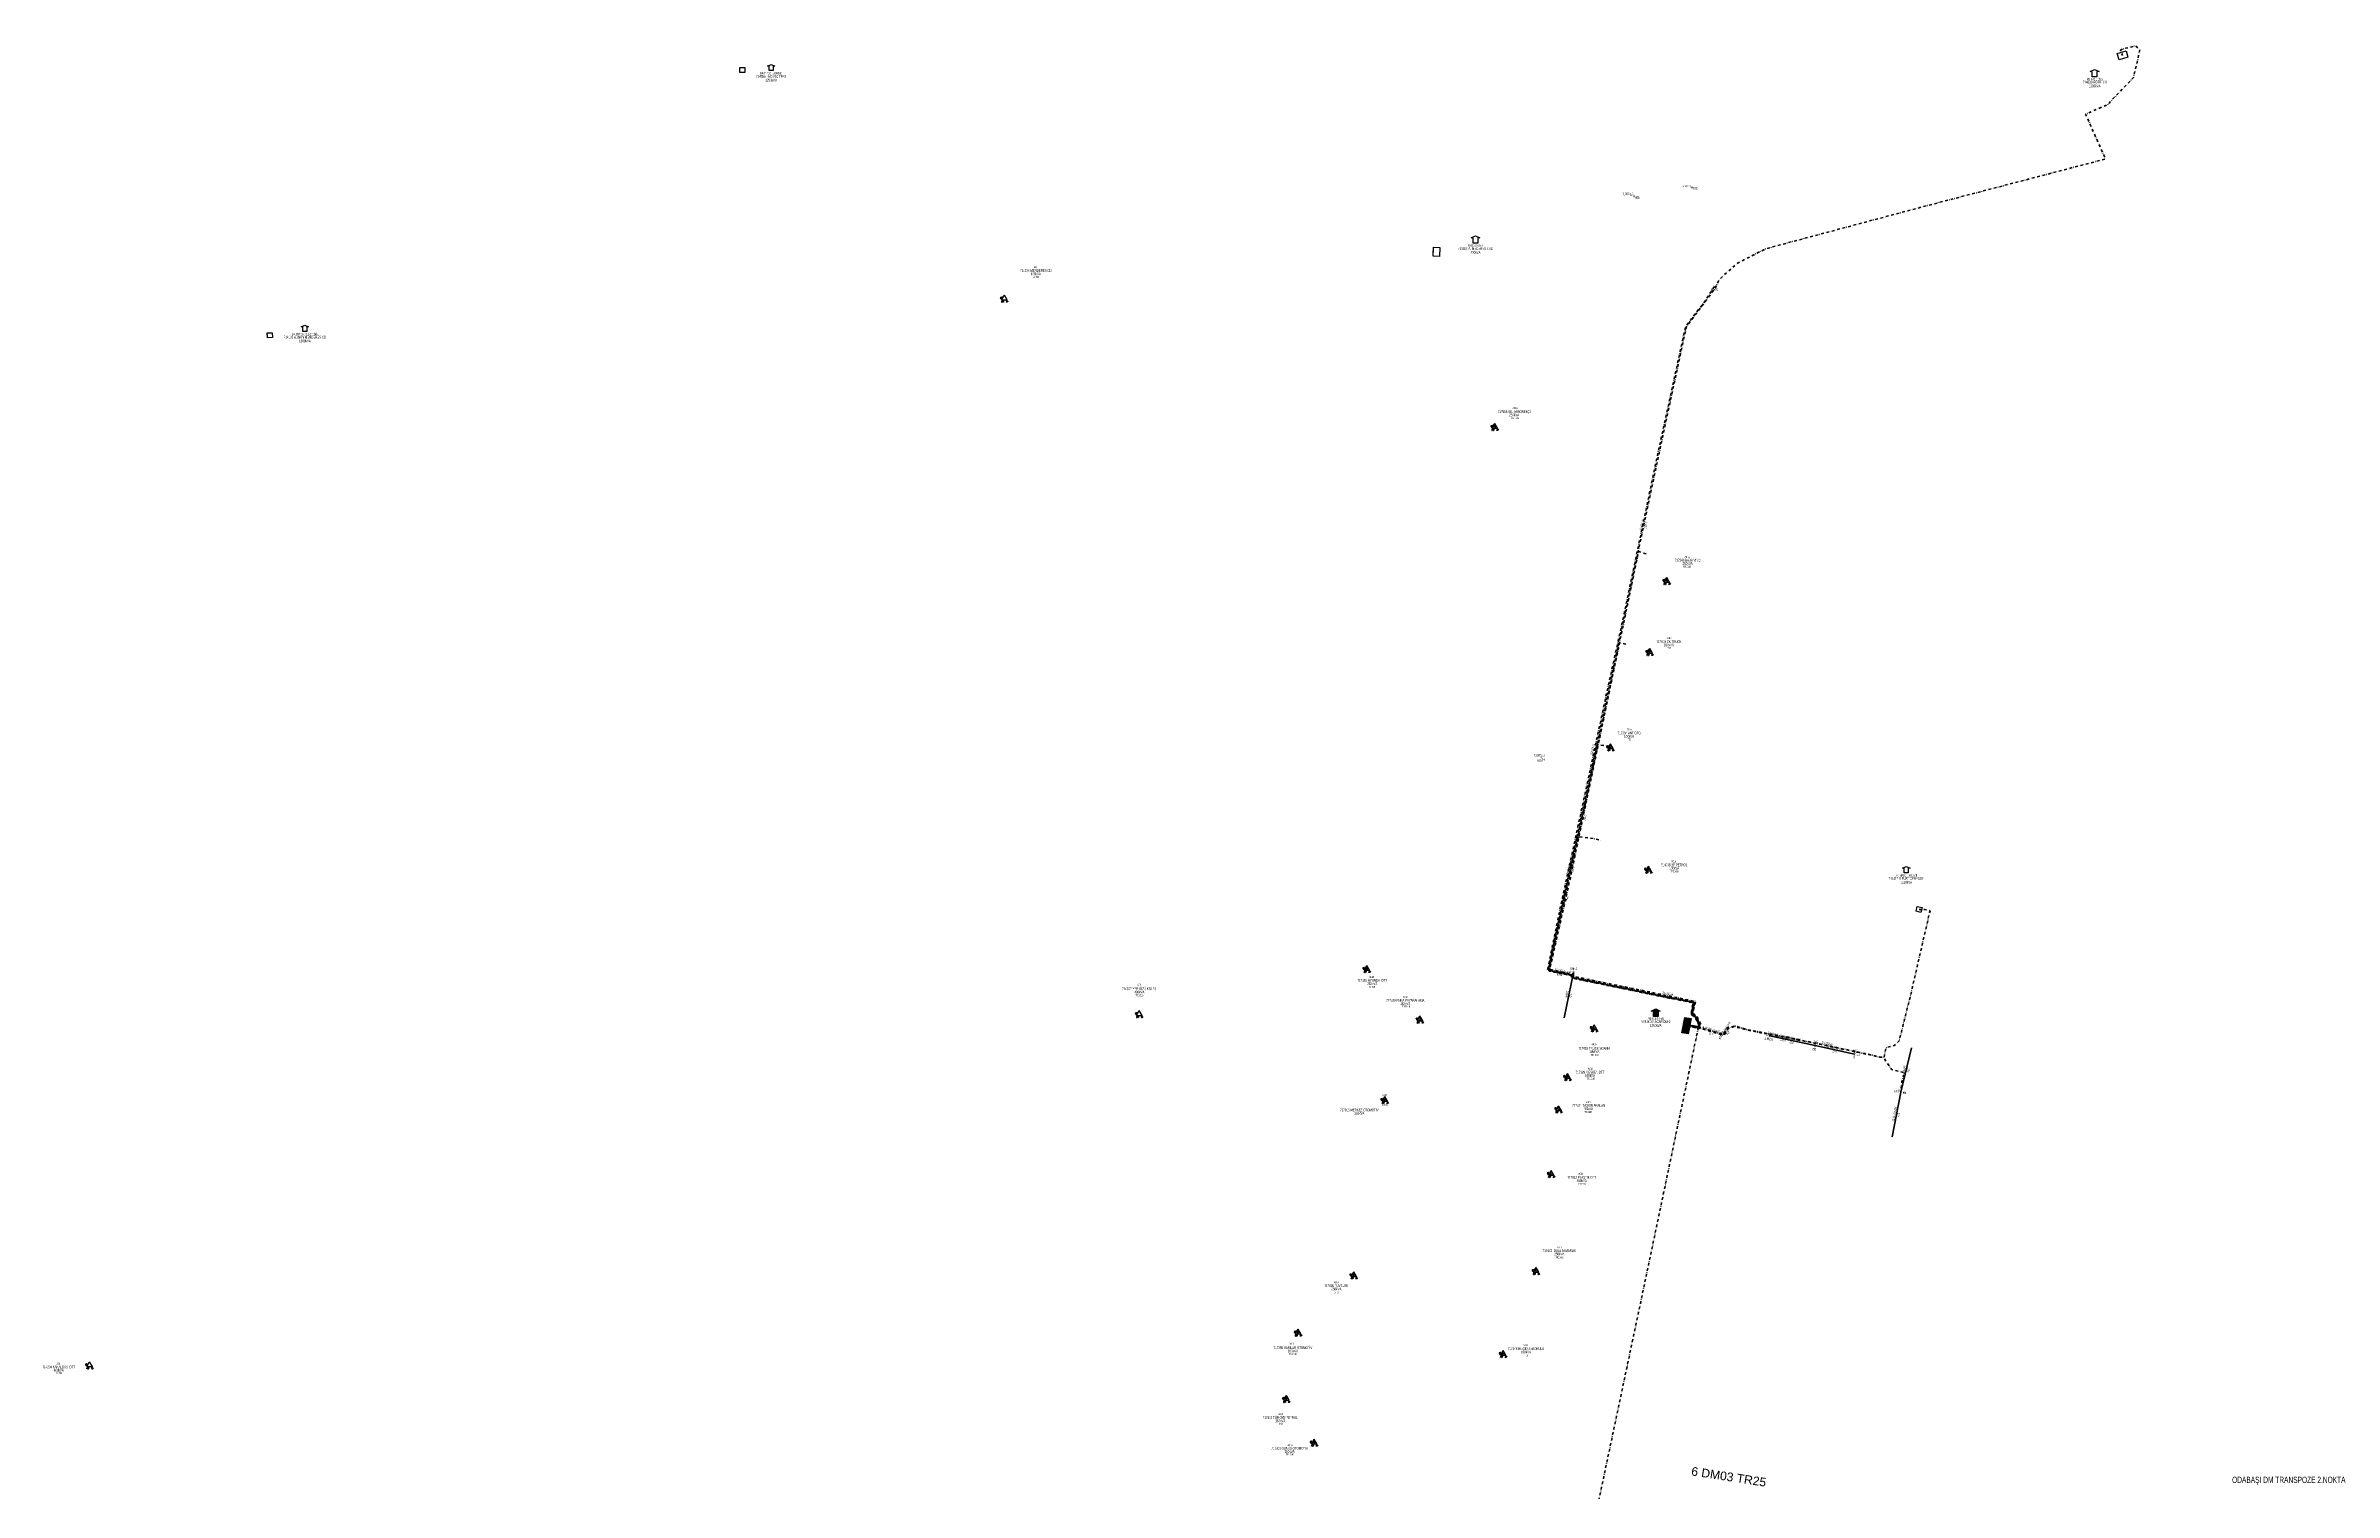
# Model space of a CAD drawing. Header units: millimetres. Extents: x 553786 to 559346, y 4090997 to 4099532.
# Drawn here: x 554549 to 556637, y 4094963 to 4096283 of the extents above; entities that cross this region are included whole.
import ezdxf
from ezdxf.enums import TextEntityAlignment as Align

# ---------------------------------------------------------------- set-up
doc = ezdxf.new("R2010")
doc.units = ezdxf.units.MM
doc.linetypes.add('DASHDOT', pattern=[5, 2.5, -1.25, 0, -1.25])
for name, color, linetype, lineweight in [('DIREK_AG_YENI', 108, 'Continuous', 25), ('DIREK_BOX_MEVCUT', 5, 'Continuous', 25), ('DIREK_ENH_YENI', 6, 'Continuous', 25), ('DIREK_OG_YENI', 10, 'Continuous', 25), ('HAT_AG_HAVAI_BYSK', 3, 'Continuous', 50), ('HAT_AG_HAVAI_YENI', 3, 'Continuous', 50), ('HAT_AG_YERALTI_YENI', 3, 'DASHDOT', 50), ('HAT_OG_HAVAI_BYSK', 1, 'Continuous', 70), ('HAT_OG_YERALTI_YENI', 1, 'DASHDOT', 70), ('KULLANICI', 1, 'Continuous', 25), ('NODE_OG_YENI', 5, 'Continuous', 25), ('TRAFO_MEVCUT', 5, 'Continuous', 30), ('TRAFO_TADILAT_BYSK', 5, 'Continuous', 30), ('TRAFO_YENI', 5, 'Continuous', 30)]:
    doc.layers.add(name, color=color, linetype=linetype, lineweight=lineweight)
doc.styles.add('Direk', font='B_CAD')
doc.styles.get("Standard").update_dxf_attribs({"font": 'Arial'})

# ---------------------------------------------------------------- blocks, each defined once
blk = doc.blocks.new('YENI_BINA_KARE')
blk.add_hatch(color=5).paths.add_polyline_path([(-2.25, -2.25), (2.25, -2.25), (2.25, 2.25), (-2.25, 2.25)])
at = {"layer": 'TRAFO_TADILAT_BYSK', "linetype": 'Continuous'}
for p, q in [((-2.25, -2.25), (-2.25, 2.25)), ((-2.25, 2.25), (2.25, 2.25)), ((0, 1.8), (0, 2.7)), ((2.25, 2.25), (2.25, -2.25)), ((2.25, -2.25), (-2.25, -2.25))]:
    blk.add_line(p, q, dxfattribs=at)
blk = doc.blocks.new('YENI_BETKOSK')
at = {"layer": 'TRAFO_YENI', "linetype": 'Continuous'}
for p, q in [((-3.4, 2), (0, 3.6)), ((-1.8, 2), (-3.4, 2)), ((-1.8, -2), (-1.8, 2)), ((0, 3.6), (3.4, 2)), ((3.4, 2), (1.8, 2)), ((1.8, 2), (1.8, -2)), ((1.8, -2), (-1.8, -2))]:
    blk.add_line(p, q, dxfattribs=at)
for points in [[(-3.4, 2), (-1.8, 2), (-1.8, 2.752941)], [(-1.8, 2.752941), (0, -2), (0, 3.6)], [(-1.8, -2), (-1.8, 2.752941), (0, -2)], [(0, -2), (0, 3.6), (1.8, -2)], [(0, 3.6), (1.8, -2), (1.8, 2.752941)], [(1.8, 2), (1.8, 2.752941), (3.4, 2)]]:
    blk.add_solid(points, dxfattribs=at)
blk = doc.blocks.new('MEV_BINA_KARE')
at = {"layer": 'TRAFO_MEVCUT', "linetype": 'Continuous'}
for p, q in [((-2.25, -2.25), (-2.25, 2.25)), ((-2.25, 2.25), (2.25, 2.25)), ((0, 1.8), (0, 2.7)), ((2.25, 2.25), (2.25, -2.25)), ((2.25, -2.25), (-2.25, -2.25))]:
    blk.add_line(p, q, dxfattribs=at)
blk = doc.blocks.new('MEV_BETKOSK')
at = {"layer": 'TRAFO_MEVCUT', "linetype": 'Continuous'}
for p, q in [((-3.4, 2), (0, 3.6)), ((-1.8, 2), (-3.4, 2)), ((-1.8, -2), (-1.8, 2)), ((0, 3.6), (3.4, 2)), ((3.4, 2), (1.8, 2)), ((1.8, 2), (1.8, -2)), ((1.8, -2), (-1.8, -2))]:
    blk.add_line(p, q, dxfattribs=at)
blk = doc.blocks.new('MEV_MOD')
at = {"layer": 'TRAFO_MEVCUT', "linetype": 'Continuous'}
for p, q in [((-3.4, 2), (0, 3.6)), ((-1.8, 2), (-3.4, 2)), ((-1.8, -2), (-1.8, 2)), ((0, 3.6), (3.4, 2)), ((3.4, 2), (1.8, 2)), ((1.8, 2), (1.8, -2)), ((1.8, -2), (-1.8, -2))]:
    blk.add_line(p, q, dxfattribs=at)
blk = doc.blocks.new('MEV_DIREK')
h = blk.add_hatch(color=32)
h.paths.add_polyline_path([(-2.1, 1), (-2.4, 1.1), (-3.3, -0.5), (-3.1, -0.7), (-2.7, 0.1), (-1.9, -0.4), (-1.8, -0.2), (-2.6, 0.2)])
h.paths.add_polyline_path([(-3.5, -0.2), (-3.3, -0.2), (-2.6, 1), (-2.7, 1.1)])
h.paths.add_polyline_path([(-3.5, 0.3), (-3.4, 0.2), (-3.1, 0.8), (-3.2, 0.9)])
h.paths.add_polyline_path([(-3.6, 0.8), (-3.7, 0.7), (-3.5, 0.6), (-3.5, 0.7)])
h.paths.add_polyline_path([(-1.5, -2.3), (-2.3, -2.3), (-2.5, -3.5), (-2.4, -3.5), (-2.2, -2.5), (-1.9, -2.5), (-2.1, -3.5), (-2, -3.5), (-1.8, -2.5), (-1.5, -2.5), (-1.7, -3.5), (-1.6, -3.5), (-1.4, -2.5), (-1.1, -2.5), (-1.3, -3.5), (-1.2, -3.5), (-1, -2.5), (-0.7, -2.5), (-0.9, -3.5), (-0.8, -3.5), (-0.6, -2.3), (-1.3, -2.3), (-1.3, -1.4), (-1.5, -1.4)])
at = {"layer": 'TRAFO_MEVCUT'}
for points in [[(2.4, -1.6), (2.1, -1.9), (2.1, -1.4), (1.9, -1.4), (2, -2.3), (2.2, -2), (2.3, -2.7), (2.1, -2.7), (2.4, -2.9), (2.4, -2.9), (2.6, -2.5), (2.4, -2.6)], [(2.4, -1.6), (2.1, -1.9), (2.1, -1.4), (1.9, -1.4), (2, -2.3), (2.2, -2), (2.3, -2.7), (2.1, -2.7), (2.4, -2.9), (2, -3.2), (2.2, -3.8), (2.3, -3.7), (2.1, -3.3), (2.3, -3.1), (2.4, -3.6), (2.5, -3.6), (2.3, -3.1), (2.5, -2.9), (2.7, -3.4), (2.7, -3.4), (2.6, -2.9), (2.7, -2.8), (2.9, -3.2), (3, -3.2), (2.8, -2.7), (3, -2.6), (3.1, -3.1), (3.2, -3), (3, -2.4), (2.4, -2.9), (2.6, -2.5), (2.4, -2.6)], [(3, -2.6), (3.1, -3.1), (3.2, -3), (3, -2.4), (2.4, -2.9), (2.6, -2.5), (2.4, -2.6), (2.4, -1.6), (2.1, -1.9), (2.1, -1.4), (1.9, -1.4), (2, -2.3), (2.2, -2), (2.3, -2.7), (2.1, -2.7), (2.4, -2.9), (2, -3.2), (2.2, -3.8), (2.3, -3.7), (2.1, -3.3), (2.3, -3.1), (2.4, -3.6), (2.5, -3.6), (2.3, -3.1), (2.5, -2.9), (2.7, -3.4), (2.7, -3.4), (2.6, -2.9), (2.7, -2.8), (2.9, -3.2), (3, -3.2), (2.8, -2.7)]]:
    blk.add_hatch(color=32, dxfattribs=at).paths.add_polyline_path(points)
at = {"layer": 'TRAFO_MEVCUT', "linetype": 'Continuous'}
for p, q in [((-2.5, -1.4), (0, 2.9)), ((2.5, -1.4), (0, 2.9)), ((-2.5, -1.4), (2.5, -1.4))]:
    blk.add_line(p, q, dxfattribs=at)
at = {"layer": 'TRAFO_MEVCUT', "color": 32, "flags": 128}
blk.add_lwpolyline([(1.9, -1.4), (2.1, -1.4), (2.1, -1.9), (2.4, -1.6), (2.4, -2.6), (2.6, -2.5), (2.4, -2.9), (3, -2.4), (3.2, -3), (3.1, -3.1), (3, -2.6), (2.8, -2.7), (3, -3.2), (2.9, -3.2), (2.7, -2.8), (2.6, -2.9), (2.7, -3.4), (2.7, -3.4), (2.5, -2.9), (2.3, -3.1), (2.5, -3.6), (2.4, -3.6), (2.3, -3.1), (2.1, -3.3), (2.3, -3.7), (2.2, -3.8), (2, -3.2), (2.4, -2.9), (2.1, -2.7), (2.3, -2.7), (2.2, -2), (2, -2.3), (1.9, -1.4)], dxfattribs=at)
at = {"layer": 'TRAFO_TADILAT_BYSK', "color": 32, "flags": 128}
for points in [[(-3.5, 0.6), (-3.5, 0.7), (-3.6, 0.8), (-3.7, 0.7), (-3.5, 0.6)], [(-3.3, -0.2), (-2.6, 1), (-2.7, 1.1), (-3.5, -0.2), (-3.3, -0.2)], [(-3.4, 0.2), (-3.1, 0.8), (-3.2, 0.9), (-3.5, 0.3), (-3.4, 0.2)], [(-1.8, -0.2), (-2.6, 0.2), (-2.1, 1), (-2.4, 1.1), (-3.3, -0.5), (-3.1, -0.7), (-2.7, 0.1), (-1.9, -0.4), (-1.8, -0.2)], [(-1.3, -1.4), (-1.5, -1.4), (-1.5, -2.3), (-2.3, -2.3), (-2.5, -3.5), (-2.4, -3.5), (-2.2, -2.5), (-1.9, -2.5), (-2.1, -3.5), (-2, -3.5), (-1.8, -2.5), (-1.5, -2.5), (-1.7, -3.5), (-1.6, -3.5), (-1.4, -2.5), (-1.1, -2.5), (-1.3, -3.5), (-1.2, -3.5), (-1, -2.5), (-0.7, -2.5), (-0.9, -3.5), (-0.8, -3.5), (-0.6, -2.3), (-1.3, -2.3), (-1.3, -1.4)]]:
    blk.add_lwpolyline(points, dxfattribs=at)
blk = doc.blocks.new('MEV_DIREK_OZEL')
h = blk.add_hatch(color=32)
h.paths.add_polyline_path([(-2.1, 1), (-2.3, 1.1), (-3.3, -0.5), (-3.1, -0.6), (-2.6, 0.1), (-1.9, -0.4), (-1.8, -0.2), (-2.5, 0.3)])
h.paths.add_polyline_path([(-3.4, -0.1), (-3.3, -0.2), (-2.6, 1), (-2.7, 1.1)])
h.paths.add_polyline_path([(-3.5, 0.3), (-3.4, 0.2), (-3, 0.8), (-3.2, 0.9)])
h.paths.add_polyline_path([(-3.6, 0.8), (-3.6, 0.7), (-3.5, 0.6), (-3.4, 0.8)])
h.paths.add_polyline_path([(-1.5, -2.3), (-2.2, -2.3), (-2.5, -3.5), (-2.4, -3.5), (-2.2, -2.5), (-1.9, -2.5), (-2.1, -3.5), (-2, -3.5), (-1.8, -2.5), (-1.5, -2.5), (-1.7, -3.5), (-1.6, -3.5), (-1.4, -2.5), (-1.1, -2.5), (-1.3, -3.5), (-1.2, -3.5), (-1, -2.5), (-0.7, -2.5), (-0.9, -3.5), (-0.8, -3.5), (-0.5, -2.3), (-1.3, -2.3), (-1.3, -1.4), (-1.5, -1.4)])
at = {"layer": 'TRAFO_MEVCUT'}
for points in [[(2.4, -1.6), (2.2, -1.9), (2.1, -1.4), (2, -1.4), (2.1, -2.3), (2.3, -2), (2.4, -2.7), (2.1, -2.7), (2.4, -2.9), (2.4, -2.9), (2.7, -2.5), (2.5, -2.6)], [(2.4, -1.6), (2.2, -1.9), (2.1, -1.4), (2, -1.4), (2.1, -2.3), (2.3, -2), (2.4, -2.7), (2.1, -2.7), (2.4, -2.9), (2, -3.2), (2.2, -3.8), (2.3, -3.7), (2.1, -3.3), (2.3, -3.1), (2.5, -3.6), (2.5, -3.6), (2.4, -3.1), (2.5, -2.9), (2.7, -3.4), (2.8, -3.4), (2.6, -2.9), (2.8, -2.8), (3, -3.2), (3, -3.2), (2.8, -2.7), (3, -2.6), (3.2, -3.1), (3.3, -3), (3, -2.4), (2.4, -2.9), (2.7, -2.5), (2.5, -2.6)], [(3, -2.6), (3.2, -3.1), (3.3, -3), (3, -2.4), (2.4, -2.9), (2.7, -2.5), (2.5, -2.6), (2.4, -1.6), (2.2, -1.9), (2.1, -1.4), (2, -1.4), (2.1, -2.3), (2.3, -2), (2.4, -2.7), (2.1, -2.7), (2.4, -2.9), (2, -3.2), (2.2, -3.8), (2.3, -3.7), (2.1, -3.3), (2.3, -3.1), (2.5, -3.6), (2.5, -3.6), (2.4, -3.1), (2.5, -2.9), (2.7, -3.4), (2.8, -3.4), (2.6, -2.9), (2.8, -2.8), (3, -3.2), (3, -3.2), (2.8, -2.7)]]:
    blk.add_hatch(color=32, dxfattribs=at).paths.add_polyline_path(points)
at = {"layer": 'TRAFO_MEVCUT', "linetype": 'Continuous'}
for p, q in [((-2.5, -1.4), (0, 2.9)), ((2.5, -1.4), (0, 2.9)), ((-2.5, -1.4), (2.5, -1.4))]:
    blk.add_line(p, q, dxfattribs=at)
at = {"layer": 'TRAFO_MEVCUT', "color": 32, "flags": 128}
blk.add_lwpolyline([(2, -1.4), (2.1, -1.4), (2.2, -1.9), (2.4, -1.6), (2.5, -2.6), (2.7, -2.5), (2.4, -2.9), (3, -2.4), (3.3, -3), (3.2, -3.1), (3, -2.6), (2.8, -2.7), (3, -3.2), (3, -3.2), (2.8, -2.8), (2.6, -2.9), (2.8, -3.4), (2.7, -3.4), (2.5, -2.9), (2.4, -3.1), (2.5, -3.6), (2.5, -3.6), (2.3, -3.1), (2.1, -3.3), (2.3, -3.7), (2.2, -3.8), (2, -3.2), (2.4, -2.9), (2.1, -2.7), (2.4, -2.7), (2.3, -2), (2.1, -2.3), (2, -1.4)], dxfattribs=at)
at = {"layer": 'TRAFO_MEVCUT', "linetype": 'Continuous'}
for centre, radius in [((0, 0), 0.804), ((-0.3, 1.3), 0.12), ((0.3, 1.3), 0.12)]:
    blk.add_circle(centre, radius, dxfattribs=at)
at = {"layer": 'TRAFO_TADILAT_BYSK', "color": 32, "flags": 128}
for points in [[(-3.5, 0.6), (-3.4, 0.8), (-3.6, 0.8), (-3.6, 0.7), (-3.5, 0.6)], [(-3.4, 0.2), (-3, 0.8), (-3.2, 0.9), (-3.5, 0.3), (-3.4, 0.2)], [(-3.3, -0.2), (-2.6, 1), (-2.7, 1.1), (-3.4, -0.1), (-3.3, -0.2)], [(-1.8, -0.2), (-2.5, 0.3), (-2.1, 1), (-2.3, 1.1), (-3.3, -0.5), (-3.1, -0.6), (-2.6, 0.1), (-1.9, -0.4), (-1.8, -0.2)], [(-1.3, -1.4), (-1.5, -1.4), (-1.5, -2.3), (-2.2, -2.3), (-2.5, -3.5), (-2.4, -3.5), (-2.2, -2.5), (-1.9, -2.5), (-2.1, -3.5), (-2, -3.5), (-1.8, -2.5), (-1.5, -2.5), (-1.7, -3.5), (-1.6, -3.5), (-1.4, -2.5), (-1.1, -2.5), (-1.3, -3.5), (-1.2, -3.5), (-1, -2.5), (-0.7, -2.5), (-0.9, -3.5), (-0.8, -3.5), (-0.5, -2.3), (-1.3, -2.3), (-1.3, -1.4)]]:
    blk.add_lwpolyline(points, dxfattribs=at)

msp = doc.modelspace()

# ---------------------------------------------------------------- linework, layer by layer
at = {"layer": 'HAT_AG_HAVAI_BYSK'}
msp.add_line((556251.73, 4095368.36), (556242.05, 4095328.1), dxfattribs=at)
at = {"layer": 'HAT_AG_HAVAI_YENI'}
for p, q in [((556122.401906, 4095379.381612), (556163.737086, 4095370.596896)), ((556163.737086, 4095370.596896), (556199.842291, 4095362.7051))]:
    msp.add_line(p, q, dxfattribs=at)
at = {"layer": 'HAT_AG_YERALTI_YENI', "flags": 128}
for points in [[(556046.433, 4095388.657), (556058.435759, 4095386.303128), (556080.391974, 4095379.805149), (556083.825707, 4095383.747584), (556084.424709, 4095383.557071)], [(556046.433, 4095388.657), (556051.131563, 4095388.014687), (556061.532876, 4095386.038437), (556080.879318, 4095380.213702), (556084.311752, 4095385.726398), (556089.824448, 4095387.80666), (556113.955494, 4095382.189951), (556121.964506, 4095380.941794), (556122.401906, 4095379.381612)]]:
    msp.add_lwpolyline(points, dxfattribs=at)
at = {"layer": 'HAT_OG_HAVAI_BYSK'}
for p, q in [((555934.72, 4095395.93), (555943.282, 4095437.174)), ((556234.09, 4095287.05), (556242.05, 4095328.1))]:
    msp.add_line(p, q, dxfattribs=at)
at = {"layer": 'HAT_OG_YERALTI_YENI', "flags": 128}
for points in [[(556046.433, 4095388.657), (556049.150503, 4095388.350619), (556058.552347, 4095386.101818), (556058.792111, 4095389.801035), (556055.743682, 4095396.719941), (556051.975961, 4095399.597109), (556054.226147, 4095410.347513), (555944.191728, 4095433.085525), (555942.626493, 4095435.629031), (555920.304312, 4095440.320783), (555944.891878, 4095553.758872), (555989.012629, 4095758.741687), (556026.045827, 4095932.273412), (556046.444737, 4096026.772984), (556072.298755, 4096060.935222), (556076.266624, 4096069.532273), (556093.130071, 4096084.577112), (556118.899157, 4096097.609608), (556265.347651, 4096136.755295), (556428.795253, 4096179.504237), (556410.609183, 4096220.340229), (556430.591359, 4096229.080889), (556454.233249, 4096253.714747), (556460.185054, 4096279.175245), (556456.051856, 4096282.812458), (556446.958821, 4096280.497868), (556442.494968, 4096279.009917), (556444.393, 4096274.027)], [(556071.956455, 4096063.116814), (556063.136695, 4096049.430966), (556045.589086, 4096026.475404), (556019.717776, 4095907.901957), (555988.652288, 4095760.16918), (555973.452633, 4095691.425437), (555951.480442, 4095589.135767), (555930.16348, 4095490.827867), (555919.781051, 4095439.862939), (555942.116639, 4095435.280852), (555943.54642, 4095432.647044), (556032.542131, 4095414.072141), (556053.612597, 4095410.083803), (556051.580802, 4095399.322815), (556055.418637, 4095396.538504), (556058.2782, 4095389.765854), (556058.127696, 4095386.831039), (556051.355047, 4095388.26082), (556046.433, 4095388.657)], [(556009.68, 4095819.14), (556002.752439, 4095821.397667), (555984.400423, 4095733.16604), (555963.62047, 4095633.921782), (555940.561804, 4095523.725994), (555921.336197, 4095438.242391), (555940.841938, 4095434.441894), (555942.756625, 4095431.859293), (556013.713445, 4095417.22087), (556052.511704, 4095409.482823), (556050.442389, 4095399.009658), (556054.516149, 4095396.35462), (556057.554947, 4095389.305271), (556057.554947, 4095387.440665), (556051.535511, 4095388.737782), (556046.433, 4095388.657)], [(555991.11, 4095736.78), (555985.081139, 4095738.287236), (555975.155459, 4095691.019925), (555965.111144, 4095643.644841), (555947.325932, 4095558.788645), (555923.59496, 4095450.999944), (555920.993802, 4095438.721758), (555933.519093, 4095436.22886), (555940.741915, 4095434.783304), (555942.928774, 4095432.201229), (555949.752828, 4095430.725758), (555992.158806, 4095421.850945), (556042.822912, 4095411.63406), (556052.735808, 4095409.714804), (556050.680688, 4095399.22842), (556054.632843, 4095396.488259), (556057.74068, 4095389.198503), (556057.714333, 4095387.301468), (556051.628014, 4095388.53981), (556046.433, 4095388.657)], [(556046.433, 4095388.657), (556051.455903, 4095388.498473), (556057.884742, 4095387.102045), (556057.911089, 4095389.815858), (556054.802531, 4095396.478309), (556051.03481, 4095399.192122), (556052.972297, 4095409.868199), (556018.932969, 4095416.569246), (555956.008428, 4095429.540534), (555942.763988, 4095432.484461), (555941.085639, 4095434.882101), (555920.851287, 4095438.888381), (555923.591448, 4095453.137216), (555958.061617, 4095610.575655), (555964.902623, 4095645.041015), (555975.495742, 4095643.593867), (555977.108108, 4095642.861918)], [(556046.433, 4095388.657), (556051.278057, 4095388.423196), (556058.025703, 4095387.018863), (556058.196963, 4095389.553512), (556054.977274, 4095396.540922), (556051.248125, 4095399.240621), (556053.303245, 4095409.995752), (556024.541313, 4095415.607628), (555943.814619, 4095432.278727), (555942.444539, 4095433.237783), (555941.485482, 4095434.984636), (555920.692753, 4095439.181004), (555924.165907, 4095457.067746), (555946.887955, 4095561.200459), (555963.496755, 4095559.018606), (555968.63, 4095557.67)], [(556046.433, 4095388.657), (556051.18085, 4095388.731956), (556058.38176, 4095387.070208), (556080.292218, 4095380.730946), (556083.800353, 4095386.824023), (556090.570439, 4095388.362679), (556101.543934, 4095385.119443), (556122.185593, 4095381.142609), (556138.045584, 4095378.112641), (556211.164567, 4095362.874457), (556226.523735, 4095359.331524), (556228.607577, 4095368.51449), (556236.048516, 4095370.514742), (556240.609092, 4095374.915298), (556252.201643, 4095422.020352), (556258.438521, 4095449.211089), (556268.673003, 4095493.512006), (556264.032417, 4095494.552137), (556258.684142, 4095494.658008)], [(555943.282, 4095437.174), (555943.476979, 4095435.097074), (555944.926103, 4095433.331778), (556003.608457, 4095421.313743), (556054.963847, 4095410.713705), (556052.254787, 4095400.027969), (556056.308987, 4095396.80547), (556059.158754, 4095390.170855), (556058.802533, 4095386.029788), (556053.503747, 4095387.142978), (556049.941538, 4095387.721837), (556046.433, 4095388.657)], [(556046.433, 4095388.657), (556057.117404, 4095386.153253), (556006.145346, 4095143.377281), (555963.112156, 4094939.763239), (555984.889998, 4094935.463567), (555964.635037, 4094831.981961), (555952.842646, 4094761.525005), (555953.057288, 4094754.807581), (555947.849086, 4094679.958535), (555944.061115, 4094627.275767), (555941.718225, 4094595.031081), (555977.028484, 4094590.955161), (555992.476588, 4094588.247127), (556004.0472, 4094586.63155), (556010.168728, 4094585.383555), (556015.919432, 4094584.810656), (556025.970769, 4094583.390358), (556031.943303, 4094582.188568), (556033.956507, 4094590.630579), (556034.022, 4094593.051)], [(556046.433, 4095388.657), (556051.208539, 4095388.166244), (556058.830803, 4095386.65126), (556080.371985, 4095380.686009), (556083.686154, 4095386.449744), (556090.086962, 4095388.111492), (556100.637702, 4095384.911326), (556169.443749, 4095371.462868), (556226.330931, 4095359.221322), (556233.507827, 4095348.708855), (556245.249146, 4095345.704296), (556243.027655, 4095337.401018), (556242.342535, 4095329.954998), (556242.05, 4095328.1)]]:
    msp.add_lwpolyline(points, dxfattribs=at)

# ---------------------------------------------------------------- block references
at = {"layer": 'TRAFO_MEVCUT'}
for name, p in [('MEV_BETKOSK', (555211.244082, 4096262.195851)), ('MEV_DIREK', (555424.077571, 4096052.394476)), ('MEV_BETKOSK', (554785.899625, 4096024.184097)), ('MEV_DIREK_OZEL', (555871.513667, 4095935.312654)), ('MEV_DIREK_OZEL', (556028.43927, 4095794.711886)), ('MEV_DIREK_OZEL', (556012.888633, 4095729.992137)), ('MEV_DIREK_OZEL', (555977.108108, 4095642.861918)), ('MEV_DIREK_OZEL', (556011.771693, 4095531.293544)), ('MEV_BETKOSK', (556247.009844, 4095530.23872)), ('MEV_DIREK_OZEL', (555754.784895, 4095440.658465)), ('MEV_DIREK', (555547.236227, 4095399.453422)), ('MEV_DIREK_OZEL', (555803.288833, 4095394.565873)), ('MEV_DIREK_OZEL', (555962.239992, 4095386.653589)), ('MEV_DIREK_OZEL', (555937.932846, 4095342.083929)), ('MEV_DIREK_OZEL', (555771.228483, 4095321.050525)), ('MEV_DIREK_OZEL', (555929.822869, 4095312.723876)), ('MEV_DIREK_OZEL', (555923.006464, 4095253.699974)), ('MEV_DIREK_OZEL', (555742.910413, 4095161.031157)), ('MEV_DIREK_OZEL', (555909.183456, 4095164.969277)), ('MEV_DIREK_OZEL', (555692.070758, 4095108.8781)), ('MEV_DIREK', (554589.472375, 4095078.943148)), ('MEV_DIREK_OZEL', (555879.186622, 4095089.411652)), ('MEV_DIREK_OZEL', (555681.367, 4095048.354)), ('MEV_DIREK_OZEL', (555706.723555, 4095008.342072))]:
    msp.add_blockref(name, p, dxfattribs=at)
at = {"layer": 'TRAFO_MEVCUT', "xscale": 1.85, "yscale": 1.3, "zscale": 1.85}
for p, rotation in [((556444.393, 4096274.027), 17.064394), ((555818.378532, 4096094.787761), 87.776039)]:
    msp.add_blockref('MEV_BINA_KARE', p, dxfattribs=dict(at, rotation=rotation))
at = {"layer": 'TRAFO_MEVCUT'}
for p, rotation in [((555184.986682, 4096260.637193), 90.806929), ((554753.9345, 4096018.593155), 93.17983), ((556258.684142, 4095494.658008), 256.504267)]:
    msp.add_blockref('MEV_BINA_KARE', p, dxfattribs=dict(at, rotation=rotation))
at = {"layer": 'TRAFO_MEVCUT', "xscale": 1.199999999999999, "yscale": 1.199999999999999, "zscale": 1.199999999999999}
for name, p in [('MEV_BETKOSK', (556418.834813, 4096256.881633)), ('MEV_MOD', (555853.953506, 4096105.012103))]:
    msp.add_blockref(name, p, dxfattribs=at)
at = {"layer": 'TRAFO_YENI', "xscale": 1.199999999999999, "yscale": 1.199999999999999}
msp.add_blockref('YENI_BETKOSK', (556018.407582, 4095399.547227), dxfattribs=at)
at = {"layer": 'TRAFO_YENI', "xscale": 3.153116999999998, "yscale": 1.3, "rotation": 259.382723}
msp.add_blockref('YENI_BINA_KARE', (556046.433, 4095388.657), dxfattribs=at)

# ---------------------------------------------------------------- texts
at = {"layer": 'DIREK_AG_YENI', "width": 0.53}
for s, p in [('G-K1', (556119.854313, 4095376.665723)), ('C01', (556123.449515, 4095376.042074)), ('C02', (556162.999603, 4095367.175476)), ('G-K2', (556164.493077, 4095374.104176)), ('C03', (556200.589668, 4095366.124373)), ('G-K1', (556203.721011, 4095361.857298))]:
    msp.add_text(s, height=2.05, dxfattribs=at).set_placement(p, align=Align.MIDDLE_CENTER)
at = {"layer": 'DIREK_AG_YENI', "color": 32, "style": 'Direk'}
for s, rotation, p in [('4', 256.246163, (556119.682193, 4095380.047315)), ('4', 167.836058, (556164.327073, 4095373.334033)), ('5', 190.170329, (556199.347881, 4095365.461104)), ('4', 122.67033, (556202.199304, 4095364.216552))]:
    msp.add_text(s, height=2, rotation=rotation, dxfattribs=at).set_placement(p, align=Align.MIDDLE_CENTER)
at = {"layer": 'DIREK_AG_YENI', "color": 4, "style": 'Direk'}
for p in [(556120.691536, 4095377.558254), (556163.210312, 4095368.153025), (556199.308451, 4095360.262762)]:
    msp.add_text('q', height=2, dxfattribs=at).set_placement(p, align=Align.MIDDLE_CENTER)
at = {"layer": 'DIREK_AG_YENI', "style": 'Direk'}
for rotation, p in [(351.349322, (556122.401906, 4095379.381612)), (350.755248, (556163.737086, 4095370.596896))]:
    msp.add_text('2', height=2.5, rotation=rotation, dxfattribs=at).set_placement(p, align=Align.MIDDLE_CENTER)
msp.add_text('2', height=2.5, dxfattribs=at).set_placement((556199.842291, 4095362.7051), align=Align.MIDDLE_CENTER)
at = {"layer": 'DIREK_BOX_MEVCUT', "linetype": 'ByBlock', "width": 0.53}
for s, p in [('T_GBOX_3', (555993.015377, 4096147.691302)), ('C01b', (556002.012512, 4096144.278764)), ('T_GBOX_3', (556045.418987, 4096154.817601)), ('D01b', (556054.94762, 4096152.791888)), ('T_GBOX_3', (555912.355448, 4095635.388605)), ('D02b', (555912.869869, 4095630.530449))]:
    msp.add_text(s, height=2.05, dxfattribs=at).set_placement(p, align=Align.MIDDLE_CENTER)
at = {"layer": 'DIREK_BOX_MEVCUT', "color": 32, "style": 'Direk'}
for s, rotation, p in [('4', 249.228681, (555996.121991, 4096146.512989)), ('5', 429.228681, (556001.358009, 4096144.527011)), ('5', 286.252555, (555913.541895, 4095630.726359)), ('4', 224.970043, (555914.251136, 4095633.490934))]:
    msp.add_text(s, height=2, rotation=rotation, dxfattribs=at).set_placement(p, align=Align.MIDDLE_CENTER)
at = {"layer": 'DIREK_BOX_MEVCUT', "linetype": 'ByBlock', "style": 'Direk', "width": 0.8}
for p in [(555998.74, 4096145.52), (556051.52, 4096153.5), (555916.23, 4095631.51)]:
    msp.add_text('H', height=2.25, dxfattribs=at).set_placement(p, align=Align.MIDDLE_CENTER)
at = {"layer": 'DIREK_ENH_YENI', "width": 0.53}
for s, p in [('O-01', (555939.811585, 4095437.628114)), ('G-N-12', (555943.478539, 4095440.708985))]:
    msp.add_text(s, height=2.05, dxfattribs=at).set_placement(p, align=Align.MIDDLE_CENTER)
at = {"layer": 'DIREK_ENH_YENI', "style": 'Direk'}
msp.add_text('8', height=2.5, rotation=346.865978, dxfattribs=at).set_placement((555943.282, 4095437.174), align=Align.MIDDLE_CENTER)
at = {"layer": 'DIREK_ENH_YENI', "color": 32, "style": 'Direk'}
msp.add_text('4', height=2, rotation=176.817733, dxfattribs=at).set_placement((555943.437435, 4095439.969682), align=Align.MIDDLE_CENTER)
at = {"layer": 'DIREK_OG_YENI', "linetype": 'ByBlock', "width": 0.53}
for s, p in [("G-K2''", (556238.283666, 4095328.761932)), ('B01', (556245.470351, 4095327.357574))]:
    msp.add_text(s, height=2.05, dxfattribs=at).set_placement(p, align=Align.MIDDLE_CENTER)
at = {"layer": 'DIREK_OG_YENI', "color": 4, "style": 'Direk'}
msp.add_text('q', height=2, dxfattribs=at).set_placement((556240.282233, 4095329.867767), align=Align.MIDDLE_CENTER)
at = {"layer": 'DIREK_OG_YENI', "linetype": 'ByBlock', "style": 'Direk'}
msp.add_text('8', height=2.5, rotation=348.105077, dxfattribs=at).set_placement((556242.05, 4095328.1), align=Align.MIDDLE_CENTER)
at = {"layer": 'DIREK_OG_YENI', "color": 32, "linetype": 'ByBlock', "style": 'Direk'}
msp.add_text('4', height=2, rotation=437.753281, dxfattribs=at).set_placement((556244.786281, 4095327.506059), align=Align.MIDDLE_CENTER)
at = {"layer": 'HAT_AG_HAVAI_BYSK', "lineweight": 30, "width": 0.53}
msp.add_text('[3A+2P]', height=2.05, rotation=436.480586, dxfattribs=at).set_placement((556246.063553, 4095348.428709), align=Align.CENTER)
msp.add_text('41.0', height=2.05, rotation=436.480586, dxfattribs=at).set_placement((556247.716447, 4095348.031291), align=Align.TOP_CENTER)
at = {"layer": 'HAT_AG_HAVAI_YENI', "lineweight": 30, "width": 0.53}
for rotation, p in [(348.104049, (556142.875924, 4095375.860149)), (347.670329, (556181.971195, 4095367.481393))]:
    msp.add_text('3x70/16+95_AER', height=2.05, rotation=rotation, dxfattribs=at).set_placement(p, align=Align.CENTER)
for s, rotation, p in [('42.0', 348.104049, (556142.525495, 4095374.196659)), ('37.0', 347.670329, (556181.608183, 4095365.820603))]:
    msp.add_text(s, height=2.05, rotation=rotation, dxfattribs=at).set_placement(p, align=Align.TOP_CENTER)
at = {"layer": 'HAT_AG_YERALTI_YENI', "lineweight": 30, "width": 0.53}
for rotation, p in [(343.513793, (556069.655083, 4095383.869193)), (58.091893, (556081.873973, 4095383.419325))]:
    msp.add_text('3x240/120-Al+4x16-Al', height=2.05, rotation=rotation, dxfattribs=at).set_placement(p, align=Align.CENTER)
for s, rotation, p in [('52.0', 343.513793, (556069.17265, 4095382.239084)), ('93.0', 58.091893, (556083.317097, 4095382.520775))]:
    msp.add_text(s, height=2.05, rotation=rotation, dxfattribs=at).set_placement(p, align=Align.TOP_CENTER)
at = {"layer": 'HAT_OG_HAVAI_BYSK', "lineweight": 30, "width": 0.53}
for s, rotation, p in [('[3xSW]', 438.272298, (555938.168757, 4095416.724784)), ('[3x3/0]+[3A+2P]', 439.025975, (556237.235543, 4095307.736809))]:
    msp.add_text(s, height=2.05, rotation=rotation, dxfattribs=at).set_placement(p, align=Align.CENTER)
for rotation, p in [(438.272298, (555939.833269, 4095416.379241)), (439.025975, (556238.904457, 4095307.413191))]:
    msp.add_text('42.0', height=2.05, rotation=rotation, dxfattribs=at).set_placement(p, align=Align.TOP_CENTER)
at = {"layer": 'HAT_OG_YERALTI_YENI', "lineweight": 30, "width": 0.53}
for s, rotation, p in [('3(1x400)-AL', 77.953289, (556006.697947, 4095845.684952)), ('3(1x150)-AL', 437.876875, (555961.635494, 4095640.459113)), ('3(1x150)-AL', 438.181286, (555951.259156, 4095578.997981)), ('3(1x150)-AL', 77.650317, (555939.996201, 4095532.038231)), ('3(1x150)-AL', 437.58373, (555934.630326, 4095505.077055)), ('3(1x150)-AL', 348.589887, (555931.257274, 4095437.916021)), ('3(1x150)-AL', 348.337611, (556029.457975, 4095416.846176)), ('3(1x150)-AL+3x240/120-Al+4x16-Al', 347.150995, (556135.238458, 4095377.890931)), ('3(1x150)-AL', 348.227909, (556174.778492, 4095371.325671))]:
    msp.add_text(s, height=2.05, rotation=rotation, dxfattribs=at).set_placement(p, align=Align.CENTER)
for s, rotation, p in [('1353.0', 77.953289, (556008.360509, 4095845.330146)), ('821.0', 437.876875, (555963.297581, 4095640.102091)), ('584.0', 438.181286, (555952.923117, 4095578.649794)), ('397.0', 77.650317, (555941.656864, 4095531.67464)), ('499.0', 437.58373, (555936.290566, 4095504.711534)), ('335.0', 348.589887, (555930.920962, 4095436.249619)), ('171.0', 348.337611, (556029.114329, 4095415.181272)), ('243.0', 347.150995, (556134.860408, 4095376.233499)), ('343.0', 348.227909, (556174.431659, 4095369.661427))]:
    msp.add_text(s, height=2.05, rotation=rotation, dxfattribs=at).set_placement(p, align=Align.TOP_CENTER)
at = {"layer": 'KULLANICI'}
msp.add_text('6 DM03 TR25', height=7.9287, rotation=351.253619, dxfattribs=at).set_placement((556085.0693, 4094977.0426), align=Align.MIDDLE_CENTER)
at = {"layer": 'NODE_OG_YENI', "width": 0.6}
msp.add_text('O-N75', height=2.1, dxfattribs=at).set_placement((556071.956455, 4096061.116814), align=Align.TOP_CENTER)
at = {"layer": 'NODE_OG_YENI', "style": 'Direk'}
msp.add_text('M', height=1.4, dxfattribs=at).set_placement((556071.956455, 4096063.116814), align=Align.MIDDLE_CENTER)
at = {"layer": 'TRAFO_MEVCUT', "width": 0.6}
for s, height, p in [('714359 - 6 DM10 TR43', 2.5, (555211.244082, 4096253.695851)), ('714359 - 6 DM10 TR43', 2.5, (555211.244082, 4096253.695851)), ('BK-TIP1C_1600(hd)', 2.1, (555211.244082, 4096256.695851)), ('BK-TIP1C_1600(hd)', 2.1, (555211.244082, 4096256.695851)), ('1250kVA', 2.5, (555211.244082, 4096250.195851)), ('1250kVA', 2.5, (555211.244082, 4096250.195851)), ('714330 ACAR DM', 2.5, (556418.834813, 4096248.381633)), ('714330 ACAR DM', 2.5, (556418.834813, 4096248.381633)), ('PB-A12-1-(hd)', 2.1, (556418.834813, 4096251.381633)), ('PB-A12-1-(hd)', 2.1, (556418.834813, 4096251.381633)), ('1000kVA', 2.5, (556418.834813, 4096244.881633)), ('1000kVA', 2.5, (556418.834813, 4096244.881633)), ('713020 A. MEDERES CAD', 2.5, (555853.953506, 4096096.512103)), ('713020 A. MEDERES CAD', 2.5, (555853.953506, 4096096.512103)), ('MOD-5B-(hd)', 2.1, (555853.953506, 4096099.512103)), ('MOD-5B-(hd)', 2.1, (555853.953506, 4096099.512103)), ('714206 MENDERES CD', 2.5, (555452.782368, 4096076.473155)), ('714206 MENDERES CD', 2.5, (555452.782368, 4096076.473155)), ('400kVA', 2.5, (555452.782368, 4096073.473155)), ('400kVA', 2.5, (555452.782368, 4096073.473155)), ('A01', 1.8, (555452.719696, 4096079.929913)), ('A01', 1.8, (555452.719696, 4096079.929913)), ('400kVA', 2.5, (555853.953506, 4096093.012103)), ('400kVA', 2.5, (555853.953506, 4096093.012103)), ('714103 ADNAN MENDERES CD', 2.5, (554785.899625, 4096015.684097)), ('714103 ADNAN MENDERES CD', 2.5, (554785.899625, 4096015.684097)), ('BK-TIP 2H(725)/2T (hd)', 2.1, (554785.899625, 4096018.684097)), ('BK-TIP 2H(725)/2T (hd)', 2.1, (554785.899625, 4096018.684097)), ('1600kVA', 2.5, (554785.899625, 4096012.184097)), ('1600kVA', 2.5, (554785.899625, 4096012.184097)), ('717556 SELİM BÖREKÇİ', 2.5, (555889.213594, 4095947.672911)), ('717556 SELİM BÖREKÇİ', 2.5, (555889.213594, 4095947.672911)), ('A01ö', 1.8, (555890.03171, 4095951.345592)), ('A01ö', 1.8, (555890.03171, 4095951.345592)), ('250kVA', 2.5, (555889.213594, 4095944.672911)), ('250kVA', 2.5, (555889.213594, 4095944.672911)), ('717248 BABA VINC', 2.5, (556047.489672, 4095812.139623)), ('717248 BABA VINC', 2.5, (556047.489672, 4095812.139623)), ('250kVA', 2.5, (556047.489672, 4095809.139623)), ('250kVA', 2.5, (556047.489672, 4095809.139623)), ('A01ö', 1.8, (556046.924138, 4095815.328593)), ('A01ö', 1.8, (556046.924138, 4095815.328593)), ('A01ö', 1.8, (556030.669308, 4095741.46354)), ('A01ö', 1.8, (556030.669308, 4095741.46354)), ('717019 CK TRUCK', 2.5, (556030.467255, 4095737.82634)), ('717019 CK TRUCK', 2.5, (556030.467255, 4095737.82634)), ('100kVA', 2.5, (556030.467255, 4095734.82634)), ('100kVA', 2.5, (556030.467255, 4095734.82634)), ('A01ö', 1.8, (555994.325997, 4095658.076805)), ('A01ö', 1.8, (555994.325997, 4095658.076805)), ('717294 ANT OTO', 2.5, (555994.130366, 4095654.384177)), ('717294 ANT OTO', 2.5, (555994.130366, 4095654.384177)), ('100kVA', 2.5, (555994.130366, 4095651.384177)), ('100kVA', 2.5, (555994.130366, 4095651.384177)), ('714038 BP PETROL', 2.5, (556035.20073, 4095534.137686)), ('714038 BP PETROL', 2.5, (556035.20073, 4095534.137686)), ('100kVA', 2.5, (556035.20073, 4095531.137686)), ('100kVA', 2.5, (556035.20073, 4095531.137686)), ('A01ö', 1.8, (556034.778817, 4095537.673033)), ('A01ö', 1.8, (556034.778817, 4095537.673033)), ('714417 A.FUAT CEBESOY', 2.5, (556247.009844, 4095521.73872)), ('714417 A.FUAT CEBESOY', 2.5, (556247.009844, 4095521.73872)), ('BK-TIP1C_1600(hd)', 2.1, (556247.009844, 4095524.73872)), ('BK-TIP1C_1600(hd)', 2.1, (556247.009844, 4095524.73872)), ('1250kVA', 2.5, (556247.009844, 4095518.23872)), ('1250kVA', 2.5, (556247.009844, 4095518.23872)), ('717152 HYUNDAI DTT', 2.5, (555759.763552, 4095428.679743)), ('717152 HYUNDAI DTT', 2.5, (555759.763552, 4095428.679743)), ('A01ö', 1.8, (555759.268727, 4095432.213913)), ('A01ö', 1.8, (555759.268727, 4095432.213913)), ('714307 YERYÜZÜ KOLEJI', 2.5, (555547.287691, 4095421.049293)), ('714307 YERYÜZÜ KOLEJI', 2.5, (555547.287691, 4095421.049293)), ('400kVA', 2.5, (555547.287691, 4095418.049293)), ('400kVA', 2.5, (555547.287691, 4095418.049293)), ('A01', 1.8, (555547.14669, 4095425.04078)), ('A01', 1.8, (555547.14669, 4095425.04078)), ('250kVA', 2.5, (555759.763552, 4095425.679743)), ('250kVA', 2.5, (555759.763552, 4095425.679743)), ('717489 ENKA PAZARALAMA', 2.5, (555789.87336, 4095410.406623)), ('717489 ENKA PAZARALAMA', 2.5, (555789.87336, 4095410.406623)), ('160kVA', 2.5, (555789.87336, 4095407.406623)), ('160kVA', 2.5, (555789.87336, 4095407.406623)), ('A01ö', 1.8, (555790.024545, 4095413.815653)), ('A01ö', 1.8, (555790.024545, 4095413.815653)), ('717018 TRUCK SCANIA', 2.5, (555962.388391, 4095366.761984)), ('717018 TRUCK SCANIA', 2.5, (555962.388391, 4095366.761984)), ('100kVA', 2.5, (555962.388391, 4095363.761984)), ('100kVA', 2.5, (555962.388391, 4095363.761984)), ('A01ö', 1.8, (555962.047566, 4095370.823005)), ('A01ö', 1.8, (555962.047566, 4095370.823005)), ('717189 MESKEN DTT', 2.5, (555958.436675, 4095344.928071)), ('717189 MESKEN DTT', 2.5, (555958.436675, 4095344.928071)), ('A01ö', 1.8, (555958.810799, 4095348.566494)), ('A01ö', 1.8, (555958.810799, 4095348.566494)), ('A01ö', 1.8, (555771.228483, 4095324.550525)), ('A01ö', 1.8, (555771.228483, 4095324.550525)), ('100kVA', 2.5, (555958.436675, 4095341.928071)), ('100kVA', 2.5, (555958.436675, 4095341.928071)), ('717015 MERKEZ OTOMOTIV', 2.5, (555747.911553, 4095310.501805)), ('717015 MERKEZ OTOMOTIV', 2.5, (555747.911553, 4095310.501805)), ('160kVA', 2.5, (555747.911553, 4095307.501805)), ('160kVA', 2.5, (555747.911553, 4095307.501805)), ('717481 TASKIN ARSLAN', 2.5, (555957.191891, 4095314.606185)), ('717481 TASKIN ARSLAN', 2.5, (555957.191891, 4095314.606185)), ('50kVA', 2.5, (555957.191891, 4095311.606185)), ('50kVA', 2.5, (555957.191891, 4095311.606185)), ('A01ö', 1.8, (555956.780665, 4095317.974248)), ('A01ö', 1.8, (555956.780665, 4095317.974248)), ('717040 PLASTIK DTT', 2.5, (555950.840519, 4095248.892691)), ('717040 PLASTIK DTT', 2.5, (555950.840519, 4095248.892691)), ('400kVA', 2.5, (555950.840519, 4095245.892691)), ('400kVA', 2.5, (555950.840519, 4095245.892691)), ('A01ö', 1.8, (555949.96715, 4095252.673081)), ('A01ö', 1.8, (555949.96715, 4095252.673081)), ('717402  DUAL MIMARLIK', 2.5, (555930.463326, 4095182.106214)), ('717402  DUAL MIMARLIK', 2.5, (555930.463326, 4095182.106214)), ('250kVA', 2.5, (555930.463326, 4095179.106214)), ('250kVA', 2.5, (555930.463326, 4095179.106214)), ('A01ö', 1.8, (555930.640416, 4095185.359179)), ('A01ö', 1.8, (555930.640416, 4095185.359179)), ('717005 TUVTURK', 2.5, (555727.029785, 4095150.105022)), ('717005 TUVTURK', 2.5, (555727.029785, 4095150.105022)), ('250kVA', 2.5, (555727.029785, 4095147.105022)), ('250kVA', 2.5, (555727.029785, 4095147.105022)), ('A01ö', 1.8, (555726.943784, 4095153.579559)), ('A01ö', 1.8, (555726.943784, 4095153.579559)), ('717350 SARILAR OTOMOTİV', 2.5, (555687.355243, 4095093.620311)), ('717350 SARILAR OTOMOTİV', 2.5, (555687.355243, 4095093.620311)), ('A01ö', 1.8, (555686.165659, 4095097.494236)), ('A01ö', 1.8, (555686.165659, 4095097.494236)), ('717246 BILGIN ANAOKULU', 2.5, (555900.06989, 4095092.617585)), ('717246 BILGIN ANAOKULU', 2.5, (555900.06989, 4095092.617585)), ('A01ö', 1.8, (555899.607504, 4095096.277479)), ('A01ö', 1.8, (555899.607504, 4095096.277479)), ('714204 KANALBASI DTT', 2.5, (554561.316765, 4095076.003884)), ('714204 KANALBASI DTT', 2.5, (554561.316765, 4095076.003884)), ('400kVA', 2.5, (554561.316765, 4095073.003884)), ('400kVA', 2.5, (554561.316765, 4095073.003884)), ('A01', 1.8, (554561.114782, 4095079.288804)), ('A01', 1.8, (554561.114782, 4095079.288804)), ('100kVA', 2.5, (555687.355243, 4095090.620311)), ('100kVA', 2.5, (555687.355243, 4095090.620311)), ('100kVA', 2.5, (555900.06989, 4095089.617585)), ('100kVA', 2.5, (555900.06989, 4095089.617585)), ('717433 TÜRKİYE PETROL', 2.5, (555675.79633, 4095029.826919)), ('717433 TÜRKİYE PETROL', 2.5, (555675.79633, 4095029.826919)), ('A01ö', 1.8, (555676.13223, 4095033.457362)), ('A01ö', 1.8, (555676.13223, 4095033.457362)), ('160kVA', 2.5, (555675.79633, 4095026.826919)), ('160kVA', 2.5, (555675.79633, 4095026.826919)), ('717003 GUNES OTOMOTIV', 2.5, (555684.323917, 4095001.790529)), ('717003 GUNES OTOMOTIV', 2.5, (555684.323917, 4095001.790529)), ('100kVA', 2.5, (555684.323917, 4094998.790529)), ('100kVA', 2.5, (555684.323917, 4094998.790529)), ('A01ö', 1.8, (555684.721633, 4095004.937232)), ('A01ö', 1.8, (555684.721633, 4095004.937232))]:
    msp.add_text(s, height=height, dxfattribs=at).set_placement(p, align=Align.CENTER)
for s, p in [('G-T35', (555453.178552, 4096072.588215)), ('G-T35', (555453.178552, 4096072.588215)), ('TR13/16', (555890.192039, 4095943.890276)), ('TR13/16', (555890.192039, 4095943.890276)), ('TR13/16', (556047.146481, 4095808.360199)), ('TR13/16', (556047.146481, 4095808.360199)), ('T25', (556030.611951, 4095734.121843)), ('T25', (556030.611951, 4095734.121843)), ('T15', (555994.400561, 4095650.769522)), ('T15', (555994.400561, 4095650.769522)), ('TR13/16', (556035.524458, 4095530.388692)), ('TR13/16', (556035.524458, 4095530.388692)), ('TR13/16', (555547.236227, 4095417.263427)), ('TR13/16', (555547.236227, 4095417.263427)), ('G-T35', (555759.670226, 4095424.757501)), ('G-T35', (555759.670226, 4095424.757501)), ('TR13/16', (555790.655472, 4095407.104883)), ('TR13/16', (555790.655472, 4095407.104883)), ('TR13/16', (555962.919967, 4095362.680603)), ('TR13/16', (555962.919967, 4095362.680603)), ('TR13/16', (555959.212298, 4095341.181208)), ('TR13/16', (555959.212298, 4095341.181208)), ('G-T25', (555771.228483, 4095317.050525)), ('G-T25', (555771.228483, 4095317.050525)), ('TR13/16', (555956.868907, 4095310.73844)), ('TR13/16', (555956.868907, 4095310.73844)), ('TR13/16', (555950.936484, 4095245.216669)), ('TR13/16', (555950.936484, 4095245.216669)), ('TR13/16', (555930.640416, 4095178.186111)), ('TR13/16', (555930.640416, 4095178.186111)), ('G-T35', (555727.316605, 4095146.048583)), ('G-T35', (555727.316605, 4095146.048583)), ('TR13/16', (555687.28412, 4095089.814132)), ('TR13/16', (555687.28412, 4095089.814132)), ('T15', (555900.225195, 4095088.776947)), ('T15', (555900.225195, 4095088.776947)), ('G-T35', (554561.785859, 4095072.503469)), ('G-T35', (554561.785859, 4095072.503469)), ('T50', (555676.430487, 4095026.00095)), ('T50', (555676.430487, 4095026.00095)), ('TR13/16', (555684.589271, 4094998.319115)), ('TR13/16', (555684.589271, 4094998.319115))]:
    msp.add_text(s, height=1.8, dxfattribs=at).set_placement(p, align=Align.TOP_CENTER)
at = {"layer": 'TRAFO_MEVCUT', "color": 3, "width": 0.6}
msp.add_text('ODABAŞI DM TRANSPOZE 2.NOKTA', height=5.74123819, dxfattribs=at).set_placement((556596.025697, 4094971.346129), align=Align.CENTER)
at = {"layer": 'TRAFO_YENI', "width": 0.6}
for s, height, p in [('YENİKÖY ACAR DM-2', 2.5, (556018.407582, 4095391.047227)), ('PB-A14-1-(hd)', 2.1, (556018.407582, 4095394.047227)), ('1250kVA', 2.5, (556018.407582, 4095387.547227))]:
    msp.add_text(s, height=height, dxfattribs=at).set_placement(p, align=Align.CENTER)

doc.saveas('drawing.dxf')
